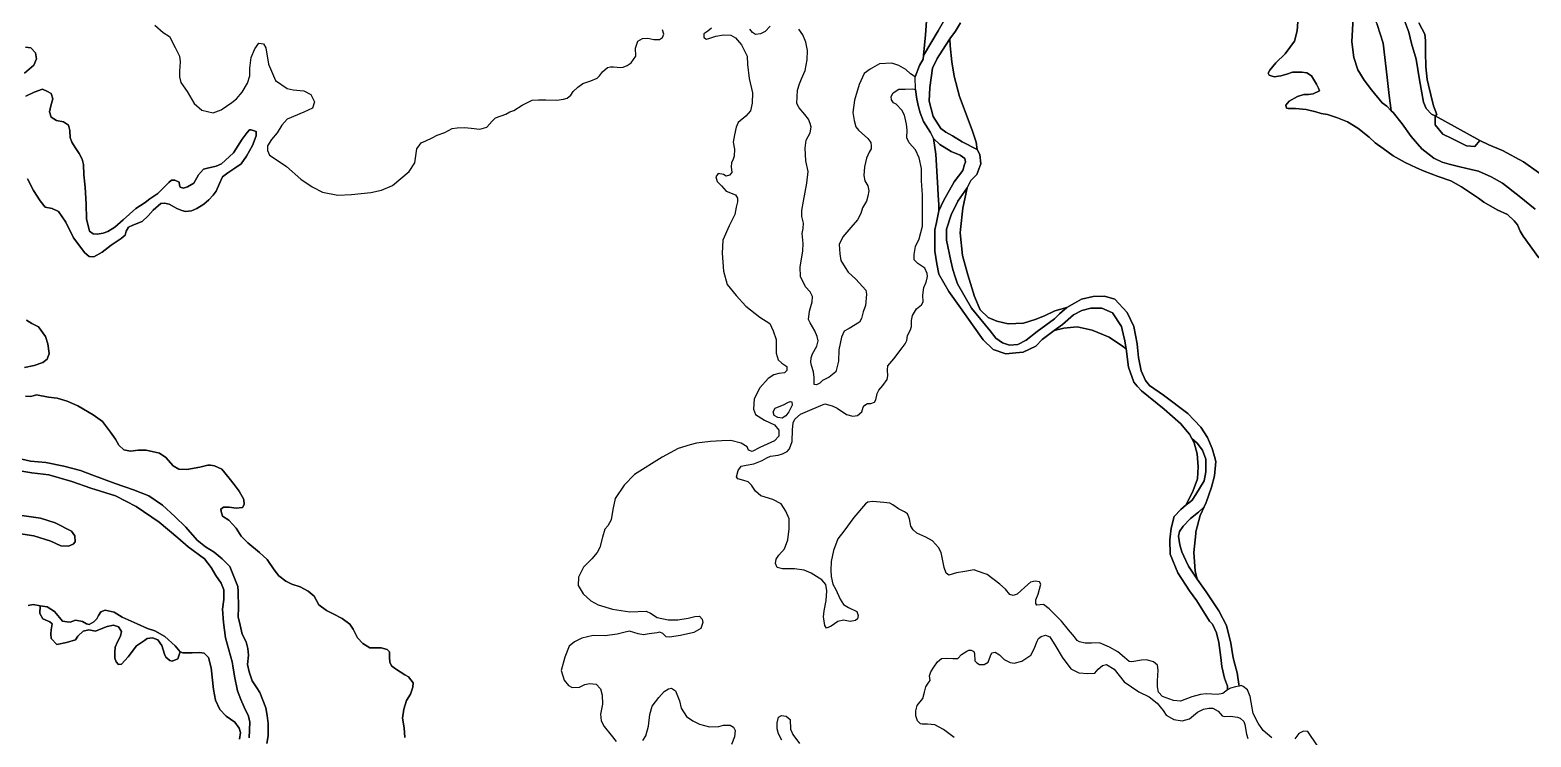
# Model space of a CAD drawing. Header units: inches. Extents: x 288635 to 1232953, y 676945 to 1655780.
# Drawn here: x 542189 to 588070, y 730248 to 751856 of the extents above; entities that cross this region are included whole.
import ezdxf

# ---------------------------------------------------------------- set-up
doc = ezdxf.new("R2010")
doc.units = ezdxf.units.IN
doc.header["$MEASUREMENT"] = 0

msp = doc.modelspace()

# ---------------------------------------------------------------- linework, layer by layer
at = {"color": 1}
for points in [[(569952.3349, 751831.2381), (569498.9931, 751074.4403), (569563.6228, 751712.1203), (569594.1029, 752123.6011), (569599.8859, 752316.0563), (569579.5659, 752585.2969), (569503.3657, 753057.7378), (569356.0454, 753667.339), (569313.3074, 753850.9969), (569168.0851, 754475.0607), (569066.4849, 754896.7015), (569271.6135, 754762.404), (569805.0146, 754229.0029), (570019.3319, 753886.0952), (570109.8152, 753741.3219), (570328.2556, 753187.6008), (570333.3356, 752933.6003), (570313.0156, 752527.1995), (570114.8952, 752120.7987), (569952.3349, 751831.2381)], [(583731.584, 749859.3202), (583799.7306, 749388.9318), (583660.2926, 749532.0392), (583523.1323, 749633.6394), (583192.9317, 750024.8002), (582974.4912, 750324.5208), (582781.3239, 750642.8258), (582654.3236, 751013.6665), (582598.4435, 751496.2675), (582639.0836, 752243.029), (582689.8837, 752857.7102), (582705.1237, 753116.7907), (582664.4836, 753330.1511), (582994.9825, 752846.3662), (583370.9033, 752028.4845), (583548.7036, 751449.3634), (583670.6239, 750407.9613), (583731.584, 749859.3202)], [(571110.591, 748425.6516), (571135.9911, 748202.1312), (570678.7763, 748442.8713), (570384.1357, 748625.7517), (570186.0153, 748737.5119), (570028.535, 748849.2722), (569794.8545, 749215.0329), (569672.9343, 749677.3138), (569693.2543, 750098.9547), (569774.5345, 750688.2358), (569921.8548, 750987.9564), (570079.3351, 751241.9569), (570309.1513, 751588.6559), (570319.3113, 751370.2155), (570365.0314, 750887.6145), (570434.9497, 750447.4956), (570602.59, 749827.7344), (570713.0003, 749530.24), (570785.4704, 749334.9734), (570988.6708, 748796.4923), (571110.591, 748425.6516)], [(571633.2081, 742086.5158), (572014.2088, 741959.5156), (572327.5417, 741989.3568), (572547.6099, 742010.3157), (572937.0773, 742196.5827), (573130.2765, 742396.0789), (573490.9572, 742670.3995), (573790.6778, 742741.5196), (574202.1586, 742782.1597), (574659.3595, 742685.6395), (575177.5206, 742467.1991), (575583.9214, 742192.8785), (575690.6016, 742116.6784), (575766.8017, 741547.7172), (575929.3621, 741090.5163), (576035.659, 740972.9112), (576168.1225, 740826.3558), (576859.0039, 740267.5547), (577367.0049, 739815.4338), (577510.6005, 739646.9852), (577631.1655, 739505.5532), (577704.6824, 739369.0217), (577773.4057, 739241.3926), (577869.9259, 738901.0319), (577895.326, 738504.7912), (577880.086, 738139.0304), (577748.0057, 737778.3497), (577524.4853, 737346.5488), (577361.9249, 737199.2285), (577158.7245, 736985.8681), (577072.3643, 736630.2674), (577042.8767, 736368.5648), (577031.7243, 736269.5867), (577041.8843, 735832.7058), (577275.5648, 735268.8247), (577631.1655, 734720.1836), (577854.6859, 734405.223), (578245.8467, 733785.4617), (578337.2869, 733694.0215), (578454.1271, 733429.861), (578525.2473, 733140.3004), (578570.9673, 732830.4198), (578586.6502, 732682.3036), (578616.6874, 732398.6189), (578697.9676, 732048.0982), (578789.4078, 731804.2578), (578794.4878, 731692.4975), (578647.1675, 731580.7373), (578489.6872, 731550.2572), (578144.2465, 731565.4973), (577971.5261, 731550.2572), (577702.2856, 731479.1371), (577351.7649, 731341.9768), (577143.4845, 731367.3769), (576803.1238, 731489.2971), (576681.2036, 731616.2974), (576650.7235, 731783.9377), (576650.7235, 731966.8181), (576676.1236, 732291.9387), (576655.8035, 732444.339), (576533.8833, 732545.9392), (576315.4428, 732606.8994), (576163.0425, 732591.6593), (575873.482, 732540.8592), (575787.1218, 732556.0993), (575639.8015, 732672.9395), (575436.6011, 732850.7398), (575182.6006, 732998.0601), (574880.3576, 733125.766), (574631.9663, 733113.1718), (574438.9259, 733113.1718), (574266.2055, 733153.8118), (574195.0854, 733199.5319), (574118.8852, 733311.2922), (573936.0049, 733519.5726), (573717.5644, 733788.8131), (573346.7237, 734164.7339), (573163.8433, 734301.8941), (572965.7229, 734281.5741), (572930.1629, 734327.2942), (572935.2429, 734444.1344), (573001.283, 734616.8548), (573082.5632, 734916.5754), (573047.0031, 734987.6955), (572914.9228, 735013.0956), (572772.6826, 734982.6155), (572599.9622, 734830.2152), (572366.2817, 734616.8548), (572244.3615, 734571.1347), (572142.7613, 734606.6947), (572010.681, 734764.1751), (571837.9607, 734916.5754), (571446.7999, 735211.216), (571116.5992, 735322.9762), (571050.436, 735357.4689), (570766.0785, 735302.6561), (570506.998, 735267.0961), (570278.3976, 735190.8959), (570197.1174, 735251.856), (570131.0773, 735429.6564), (570044.7171, 735881.7773), (569963.4369, 736039.2576), (569770.3965, 736247.538), (569567.1961, 736354.2182), (569297.9556, 736481.2185), (569181.1154, 736582.8187), (569115.0752, 736689.4989), (569074.4352, 736913.0194), (569013.475, 737065.4197), (568915.4026, 737127.0712), (568737.6023, 737218.5114), (568564.8819, 737340.4317), (568468.3617, 737391.2318), (568290.5614, 737416.6318), (567955.2807, 737442.0319), (567797.8004, 737426.7918), (567726.6802, 737370.9117), (567371.0795, 736959.4309), (567066.2789, 736542.8701), (566878.3185, 736309.1896), (566751.3183, 735943.4289), (566680.1981, 735613.2282), (566670.0381, 735343.9877), (566675.1181, 735156.0273), (566730.9982, 734922.3468), (566817.3584, 734754.7065), (566949.4387, 734465.1459), (567051.0389, 734297.5056), (567203.4392, 734206.0654), (567462.5197, 734079.0651), (567508.2398, 733962.2249), (567487.9198, 733855.5447), (567416.7996, 733804.7446), (567254.2393, 733774.2645), (567051.0389, 733814.9046), (566883.3986, 733779.3445), (566680.1981, 733637.1043), (566537.9579, 733576.1441), (566487.1578, 733657.4243), (566446.5177, 733921.5848), (566461.7577, 734099.3852), (566522.7178, 734419.4258), (566548.1179, 734714.0664), (566512.5578, 734907.1068), (566390.6376, 735054.4271), (566070.5969, 735252.5475), (565852.1565, 735349.0677), (565557.5159, 735389.7078), (565191.7552, 735389.7078), (565024.1148, 735425.2678), (564978.3947, 735552.2681), (564998.7148, 735679.2683), (565074.9149, 735801.1886), (565247.6353, 735994.229), (565354.3155, 736278.7095), (565394.9556, 736613.9902), (565394.9556, 736918.7908), (565288.2754, 737152.4713), (565146.0351, 737370.9117), (564892.0346, 737502.992), (564531.3538, 737619.8322), (564368.7935, 737762.0725), (564241.7933, 737939.8729), (564140.1931, 738046.5531), (564013.1928, 738092.2732), (563820.1524, 738143.0733), (563779.5123, 738198.9534), (563835.3925, 738391.9938), (563931.9127, 738529.154), (564084.313, 738559.6341), (564317.9934, 738595.1942), (564566.9139, 738701.8744), (564709.1542, 738783.1545), (564825.9944, 738828.8746), (565059.6749, 738864.4347), (565186.6752, 738899.9948), (565328.9154, 738971.1149), (565405.1156, 739057.4751), (565486.3958, 739275.9155), (565491.4758, 739636.5963), (565516.8758, 739849.9567), (565567.6759, 739966.7969), (565745.4763, 740119.1972), (566029.9568, 740236.0374), (566294.1174, 740352.8777), (566482.0778, 740429.0778), (566705.5982, 740373.1977), (566863.0785, 740296.9976), (567147.5591, 740109.0372), (567340.5995, 740058.2371), (567487.9198, 740073.4771), (567614.92, 740190.3174), (567655.5601, 740327.4776), (567706.3602, 740393.5178), (567787.6404, 740439.2379), (567889.2406, 740444.3179), (568006.0808, 740479.8779), (568046.7209, 740550.9981), (568087.361, 740744.0385), (568133.0811, 740850.7187), (568255.0013, 740987.879), (568392.8283, 741169.8068), (568413.1484, 741281.567), (568397.9083, 741469.5274), (568413.1484, 741591.4477), (568590.9487, 741809.8881), (568850.0292, 742140.0888), (568936.3894, 742262.009), (568987.1895, 742363.6092), (569012.5896, 742521.0895), (569098.9497, 742693.8099), (569129.4298, 742790.3301), (569129.4298, 742973.2104), (569164.9899, 743125.6107), (569286.9101, 743333.8911), (569439.3104, 743460.8914), (569495.1905, 743552.3316), (569479.9505, 743755.532), (569515.5106, 743984.1324), (569581.5507, 744151.7728), (569622.1908, 744324.4931), (569612.0308, 744410.8533), (569545.9906, 744573.4136), (569327.5502, 744720.7339), (569215.79, 744827.4141), (569215.79, 745000.1345), (569251.35, 745238.895), (569363.1103, 745472.5754), (569469.7905, 745858.6562), (569469.7905, 746376.8172), (569464.7105, 746818.7781), (569439.3104, 747245.499), (569439.3104, 747626.4997), (569368.1903, 747946.5404), (569256.43, 748190.3809), (569063.3897, 748408.8213), (568992.2695, 748561.2216), (569002.4295, 748794.9021), (568982.1095, 748977.7824), (568916.0694, 749257.183), (568834.7892, 749409.5833), (568662.0689, 749587.3837), (568580.7887, 749633.1037), (568524.9086, 749719.4639), (568509.6686, 749826.1441), (568570.6287, 749937.9044), (568748.429, 750044.5846), (568941.4694, 750049.6646), (569175.1499, 750054.7446), (569251.35, 750039.5046), (569291.9901, 749744.864), (569347.8702, 749511.1835), (569393.5903, 749328.3031), (569505.3505, 749064.1426), (569713.631, 748723.7819), (569810.1512, 748535.8215), (569872.9216, 748058.7659), (569942.386, 747017.9468), (569947.3114, 746808.6181), (569972.7115, 746508.8975), (569972.7115, 746326.0171), (569896.5113, 745970.4164), (569845.7112, 745751.976), (569845.7112, 745391.2953), (569850.7912, 745101.7347), (569906.6713, 744710.5739), (569972.7115, 744395.6133), (570277.5121, 743867.2922), (570628.0328, 743364.3712), (570998.8735, 742846.2102), (571319.9408, 742382.8497), (571633.2081, 742086.5158)], [(586505.2695, 748482.6375), (586352.8692, 748294.6771), (586093.7887, 748314.9971), (585650.7836, 748536.4996), (585372.4273, 748675.6778), (585143.8268, 748960.1584), (585140.1015, 749235.8336), (586505.2695, 748482.6375)], [(570109.8152, 746639.4677), (569972.7115, 746326.0171), (569972.7115, 746508.8975), (569947.3114, 746808.6181), (569942.386, 747017.9468), (569872.9216, 748058.7659), (569810.1512, 748535.8215), (569998.0549, 748356.5112), (570343.4956, 748148.2308), (570617.8162, 748031.3905), (570760.0565, 747929.7903), (570780.3765, 747823.1101), (570757.2689, 747749.4547), (570699.0963, 747564.0296), (570440.0158, 747213.5089), (570109.8152, 746639.4677)], [(571740.5123, 742954.4807), (572091.033, 742873.2005), (572558.3939, 742898.6005), (572908.9146, 743010.3608), (573203.5552, 743122.121), (573518.5158, 743269.4413), (573879.1966, 743376.1215), (573655.6623, 743179.9808), (573503.262, 743027.5805), (572969.8609, 742646.5798), (572634.5802, 742372.2592), (572385.6597, 742240.1789), (572126.5792, 742224.9389), (571913.2188, 742296.0591), (571715.0984, 742438.2993), (571537.298, 742666.8998), (570963.2569, 743357.7812), (570536.536, 744099.4627), (570468.463, 744316.2877), (570399.3757, 744536.3435), (570333.3356, 744805.5841), (570206.3354, 745435.5053), (570206.3354, 745770.786), (570348.5756, 746207.6669), (570546.696, 746629.3077), (570831.1905, 747033.7288), (570699.1102, 746408.8876), (570633.5501, 745762.0287), (570633.5496, 745762.0236), (570622.91, 745657.0461), (570694.0302, 744966.1647), (570851.5105, 744371.8035), (571059.7909, 743711.4022), (571232.5113, 743305.0014), (571481.4318, 743071.3209), (571740.5123, 742954.4807)], [(575550.5061, 742798.9801), (575625.4806, 742478.2556), (575641.9462, 742407.8193), (575690.6016, 742116.6784), (575583.9214, 742192.8785), (575177.5206, 742467.1991), (574659.3595, 742685.6395), (574202.1586, 742782.1597), (573790.6778, 742741.5196), (573490.9572, 742670.3995), (573747.1024, 742859.9402), (574082.3831, 743149.5008), (574341.4636, 743281.581), (574610.7042, 743357.7812), (574956.1449, 743357.7812), (575281.2655, 743215.5409), (575550.5061, 742798.9801)], [(565295.6192, 740065.7782), (565178.779, 739989.5781), (565046.6988, 740009.8981), (564940.0185, 740075.9382), (564909.5385, 740187.6985), (564970.4986, 740294.3787), (565036.5387, 740329.9387), (565219.4191, 740395.9789), (565356.5794, 740472.179), (565427.6995, 740497.5791), (565478.4996, 740487.4191), (565483.5796, 740390.8989), (565381.9794, 740182.6184), (565295.6192, 740065.7782)], [(577637.9099, 737428.4058), (577524.4853, 737346.5488), (577748.0057, 737778.3497), (577880.086, 738139.0304), (577895.326, 738504.7912), (577869.9259, 738901.0319), (577773.4057, 739241.3926), (577704.6824, 739369.0217), (577862.0694, 739227.8546), (578023.9947, 739011.9542), (578128.77, 738738.9036), (578135.12, 738351.5529), (578074.7949, 738075.3273), (577820.7943, 737659.4015), (577716.0191, 737484.7761), (577637.9099, 737428.4058)], [(577800.9644, 735324.3054), (577867.0045, 735070.3049), (577598.5439, 735468.6471), (577520.3768, 735641.111), (577398.5185, 735909.973), (577338.1934, 736122.6984), (577296.9183, 736383.0489), (577322.3183, 736525.9242), (577433.4436, 736694.1996), (577665.219, 736922.8), (577906.5195, 737122.8254), (578082.4538, 737284.6351), (577958.4447, 737015.9488), (577826.3645, 736518.1078), (577821.3501, 736465.8742), (577765.4043, 735883.1065), (577800.9644, 735324.3054)], [(543324.3571, 733772.4033), (543413.2572, 733759.7033), (543497.9241, 733789.3367), (543578.3576, 733814.7368), (543790.0247, 733780.87), (543912.7916, 733704.6699), (544001.6918, 733687.7365), (544141.392, 733768.17), (544234.5256, 733861.3035), (544276.859, 733958.6704), (544357.2925, 734077.2039), (544484.2927, 734123.7707), (544759.4599, 734060.2706), (545000.7604, 733912.1036), (545466.428, 733704.6699), (545779.6953, 733560.7362), (546004.0624, 733493.0028), (546313.0964, 733315.2024), (546622.1303, 733035.8019), (546774.5306, 732853.7682), (546709.5013, 732633.2573), (546536.781, 732562.1371), (546465.6609, 732582.4572), (546343.7406, 732684.0574), (546298.0205, 732780.5776), (546216.7404, 733044.7381), (546099.9001, 733217.4584), (545937.3398, 733283.4986), (545764.6194, 733258.0985), (545688.4193, 733202.2184), (545439.4988, 733034.5781), (545185.4983, 732694.2174), (544982.2979, 732470.6969), (544890.8577, 732465.6169), (544824.8176, 732541.8171), (544784.1775, 732658.6573), (544784.1775, 732831.3777), (544789.2575, 732988.858), (544860.3776, 733151.4183), (544951.8178, 733329.2187), (544982.2979, 733471.4589), (544890.8577, 733618.7792), (544743.5374, 733664.4993), (544550.497, 733623.8592), (544362.5366, 733552.7391), (544194.8963, 733486.699), (543986.6159, 733527.339), (543813.8955, 733481.619), (543646.2552, 733334.2987), (543575.1351, 733217.4584), (543300.8145, 733131.0983), (543011.2539, 733070.1381), (542833.4536, 733263.1785), (542828.3736, 733400.3388), (542838.5336, 733522.259), (542869.0137, 733710.2194), (542797.8935, 733771.1795), (542579.4531, 733857.5397), (542493.0929, 734025.18), (542498.8554, 734259.2376), (542714.7558, 734229.6043), (542934.8896, 734081.4373), (543087.2899, 733895.1703), (543180.4234, 733789.3367), (543324.3571, 733772.4033)]]:
    msp.add_lwpolyline(points, close=True, dxfattribs=at)
for points in [[(545999.0952, 752004.5071), (546258.1758, 751780.9867), (546456.2962, 751659.0664), (546629.0165, 751318.7058), (546761.0968, 751054.5452), (546781.4168, 750886.9049), (546761.0968, 750602.4243), (546761.0968, 750424.624), (546796.6568, 750251.9036), (546988.0039, 749976.7364), (547208.1377, 749608.4357), (547445.2048, 749409.4686), (547783.8722, 749329.0351), (548029.406, 749417.9353), (548359.6066, 749642.3024), (548505.0551, 749751.3333), (548677.7755, 749954.5338), (548835.2558, 750228.8543), (548911.4559, 750452.3747), (548911.4559, 750691.1352), (548952.096, 751021.3359), (549063.8562, 751280.4164), (549185.7765, 751458.2168), (549322.9367, 751432.8167), (549399.1369, 751310.8965), (549475.3371, 750807.9755), (549693.7775, 750315.2145), (550044.2982, 750066.294), (550232.2586, 750030.7339), (550557.3792, 749995.1738), (550770.7396, 749888.4936), (550882.4999, 749664.9732), (550826.6198, 749466.8528), (550562.4592, 749344.9325), (550049.3782, 749126.4921), (549886.8179, 748948.6917), (549744.5776, 748709.9313), (549574.2567, 748508.1928), (549447.2564, 748320.2324), (549447.2564, 748177.9921), (549513.2965, 748030.6718), (549746.977, 747883.3515), (550026.3776, 747680.1511), (550468.3384, 747294.0704), (550808.6991, 747060.3899), (551133.8198, 746897.8296), (551598.1068, 746811.571), (552019.7476, 746826.811), (552603.9488, 746887.7711), (552929.0694, 746958.8913), (553269.4301, 747101.1316), (553782.5112, 747532.9324), (553950.1515, 747797.093), (554016.1916, 748228.8938), (554143.1919, 748411.7742), (554285.4322, 748467.6543), (554483.5526, 748559.0945), (554630.8729, 748645.4547), (554864.5533, 748721.6548), (555088.0738, 748848.6551), (555250.6341, 748868.9751), (555469.0745, 748879.1351), (555677.3549, 748853.7351), (555941.5155, 748828.335), (556149.7959, 748889.2951), (556312.3562, 749072.1755), (556419.0364, 749168.6957), (556728.917, 749285.5359), (556853.4374, 749351.7147), (556975.3577, 749392.3548), (557229.3582, 749559.9952), (557539.2388, 749707.3154), (557732.2792, 749717.4755), (557955.7996, 749722.5555), (558291.0803, 749707.3154), (558499.3607, 749737.7955), (558611.1209, 749768.2756), (558717.8012, 749864.7958), (558794.0013, 749981.636), (558936.2416, 750108.6363), (559083.5619, 750225.4765), (559327.4024, 750306.7566), (559525.5228, 750388.0368), (559591.5629, 750454.0769), (559688.0831, 750575.9972), (559840.4834, 750708.0775), (559937.0036, 750728.3975), (560023.3638, 750728.3975), (560251.9642, 750708.0775), (560323.0844, 750718.2375), (560439.9246, 750774.1176), (560566.9249, 750850.3177), (560704.0851, 751058.5982), (560698.476, 751302.0153), (560769.5961, 751515.3757), (560911.8364, 751596.6559), (561074.3967, 751606.8159), (561252.1971, 751571.2558), (561429.9974, 751571.2558), (561521.4376, 751627.136), (561567.1577, 751728.7362), (561526.5176, 751860.8164)], [(569594.1029, 752123.6011), (569563.6228, 751712.1203), (569498.9931, 751074.4403), (569487.4227, 750960.2788), (569375.6625, 750772.3184), (569248.6622, 750426.8777), (569106.4219, 750518.3179), (568964.1817, 750645.3182), (568745.7412, 750772.3184), (568532.3808, 750843.4386), (568151.38, 750823.1185), (567871.9795, 750660.5582), (567689.0991, 750528.4779), (567531.6188, 750188.1172), (567394.4585, 749715.6763), (567343.6584, 749339.7555), (567379.2185, 749090.835), (567435.0986, 748897.7947), (567516.3788, 748791.1144), (567795.7793, 748542.194), (567887.2195, 748415.1937), (567897.3795, 748313.5935), (567897.3795, 748222.1533), (567836.4194, 748120.5531), (567760.2192, 747942.7528), (567694.1791, 747678.5922), (567673.8591, 747409.3517), (567709.4191, 747241.7114), (567800.8593, 747094.3911), (567826.2594, 746936.9107), (567800.8593, 746774.3504), (567760.2192, 746621.9501), (567633.219, 746423.8297), (567582.4189, 746246.0294), (567480.8187, 746052.989), (567277.6183, 745824.3885), (567033.7778, 745539.9079), (566927.0976, 745296.0675), (566942.3376, 745011.5869), (566977.8977, 744813.4665), (567104.8979, 744595.0261), (567201.4181, 744457.8658), (567430.0186, 744239.4253), (567739.8992, 743904.1447), (567755.1392, 743782.2244), (567724.6592, 743436.7837), (567653.539, 743238.6633), (567602.7389, 743040.5429), (567546.8588, 742928.7827), (567226.8182, 742735.7423), (567079.4979, 742649.3822), (566998.2177, 742471.5818), (566916.9376, 742085.501), (566906.7775, 741734.9803), (566825.4974, 741404.7797), (566617.217, 741242.2194), (566414.0166, 741145.6992), (566327.6564, 741064.419), (566226.0562, 741013.6189), (566160.016, 741023.7789), (566154.936, 741089.819), (566160.016, 741237.1393), (566134.616, 741409.8597), (566073.6559, 741597.8201), (566053.3358, 741704.5003), (566063.4958, 741836.5805), (566109.2159, 741958.5008), (566241.2962, 742197.2613), (566281.9363, 742359.8216), (566246.3762, 742491.9019), (566175.2561, 742664.6222), (566033.0158, 742903.3827), (565987.2957, 743010.0629), (566017.7758, 743258.9834), (566099.0559, 743548.544), (566109.2159, 743716.1843), (566038.0958, 743858.4246), (565895.8555, 744005.7449), (565743.4552, 744320.7055), (565728.2152, 744610.2661), (565814.5754, 745103.0271), (565819.6554, 745326.5475), (565789.1753, 745641.5082), (565824.7354, 745793.9085), (565829.8154, 745951.3888), (565784.0953, 746154.5892), (565784.0953, 746337.4695), (565829.8154, 746627.0301), (565936.4956, 747170.5912), (565972.0557, 747531.2719), (565906.0155, 747861.4726), (565885.6955, 748247.5534), (565916.1756, 748491.3939), (566033.0158, 748709.8343), (566063.4958, 748882.5546), (566038.0958, 748999.3949), (565982.2157, 749131.4751), (565870.4555, 749278.7954), (565697.7351, 749481.9958), (565626.615, 749614.0761), (565652.015, 750020.4769), (565708.1876, 750213.125), (565768.8553, 750360.8376), (565885.6955, 750614.8381), (565946.6556, 750939.9587), (565951.7356, 751234.5993), (565900.9355, 751483.5198), (565814.5754, 751712.1203), (565692.6551, 751879.7606)], [(570629.192, 752071.2569), (570481.8717, 751822.3364), (570309.1513, 751588.6559), (570079.3351, 751241.9569), (569921.8548, 750987.9564), (569774.5345, 750688.2358), (569693.2543, 750098.9547), (569672.9343, 749677.3138), (569794.8545, 749215.0329), (570028.535, 748849.2722), (570186.0153, 748737.5119), (570384.1357, 748625.7517), (570678.7763, 748442.8713), (571135.9911, 748202.1312), (571222.3512, 748054.8109), (571252.8313, 747765.2503), (571130.9111, 747445.2096), (570942.9507, 747257.2493), (570831.1905, 747033.7288), (570546.696, 746629.3077), (570348.5756, 746207.6669), (570206.3354, 745770.786), (570206.3354, 745435.5053), (570333.3356, 744805.5841), (570399.3757, 744536.3435), (570468.463, 744316.2877), (570536.536, 744099.4627), (570963.2569, 743357.7812), (571537.298, 742666.8998), (571715.0984, 742438.2993), (571913.2188, 742296.0591), (572126.5792, 742224.9389), (572385.6597, 742240.1789), (572634.5802, 742372.2592), (572969.8609, 742646.5798), (573503.262, 743027.5805), (573655.6623, 743179.9808), (573879.1966, 743376.1215), (574117.957, 743508.2018), (574331.3175, 743625.042), (574686.9182, 743706.3222), (575037.4389, 743721.5622), (575347.3195, 743625.042), (575728.3203, 743223.7212), (575926.4407, 742797.0003), (576028.0409, 742268.6793), (576038.8815, 742154.8525), (576068.6809, 741841.9584), (576149.9611, 741440.6376), (576282.0414, 741140.917), (576409.0416, 740988.5167), (576835.7625, 740698.9561), (577577.444, 740135.075), (577777.8731, 739927.0347), (577978.7648, 739718.5142), (578176.8852, 739403.5536), (578329.2855, 739068.2729), (578393.3819, 738820.0944), (578432.3057, 738669.3833), (578395.696, 738228.4749), (578308.9654, 737884.6305), (578141.3251, 737412.1896), (578082.4538, 737284.6351), (577906.5195, 737122.8254), (577665.219, 736922.8), (577433.4436, 736694.1996), (577322.3183, 736525.9242), (577296.9183, 736383.0489), (577338.1934, 736122.6984), (577398.5185, 735909.973), (577520.3768, 735641.111), (577598.5439, 735468.6471), (577867.0045, 735070.3049), (578136.2451, 734684.2241), (578527.4059, 734105.103), (578761.0863, 733652.9821), (578893.1666, 733114.501), (578956.96, 732727.753), (578974.4467, 732621.74), (579096.367, 732164.5391), (579100.1436, 732139.3616), (579142.0871, 731859.7385), (579150.1166, 731805.9862), (579040.8964, 731781.8562), (578887.2261, 731743.7561), (578794.4878, 731692.4975), (578789.4078, 731804.2578), (578697.9676, 732048.0982), (578616.6874, 732398.6189), (578586.6502, 732682.3036), (578570.9673, 732830.4198), (578525.2473, 733140.3004), (578454.1271, 733429.861), (578337.2869, 733694.0215), (578245.8467, 733785.4617), (577854.6859, 734405.223), (577631.1655, 734720.1836), (577275.5648, 735268.8247), (577041.8843, 735832.7058), (577031.7243, 736269.5867), (577042.8767, 736368.5648), (577072.3643, 736630.2674), (577158.7245, 736985.8681), (577361.9249, 737199.2285), (577524.4853, 737346.5488), (577637.9099, 737428.4058), (577716.0191, 737484.7761), (577820.7943, 737659.4015), (578074.7949, 738075.3273), (578135.12, 738351.5529), (578128.77, 738738.9036), (578023.9947, 739011.9542), (577862.0694, 739227.8546), (577704.6824, 739369.0217), (577631.1655, 739505.5532), (577510.6005, 739646.9852), (577367.0049, 739815.4338), (576859.0039, 740267.5547), (576168.1225, 740826.3558), (576035.659, 740972.9112), (575929.3621, 741090.5163), (575766.8017, 741547.7172), (575690.6016, 742116.6784), (575641.9462, 742407.8193), (575625.4806, 742478.2556), (575550.5061, 742798.9801), (575281.2655, 743215.5409), (574956.1449, 743357.7812), (574610.7042, 743357.7812), (574341.4636, 743281.581), (574082.3831, 743149.5008), (573747.1024, 742859.9402), (573490.9572, 742670.3995), (573130.2765, 742396.0789), (572937.0773, 742196.5827), (572547.6099, 742010.3157), (572327.5417, 741989.3568), (572014.2088, 741959.5156), (571633.2081, 742086.5158), (571319.9408, 742382.8497), (570998.8735, 742846.2102), (570628.0328, 743364.3712), (570277.5121, 743867.2922), (569972.7115, 744395.6133), (569906.6713, 744710.5739), (569850.7912, 745101.7347), (569845.7112, 745391.2953), (569845.7112, 745751.976), (569896.5113, 745970.4164), (569972.7115, 746326.0171), (570109.8152, 746639.4677), (570440.0158, 747213.5089), (570699.0963, 747564.0296), (570757.2689, 747749.4547), (570780.3765, 747823.1101), (570760.0565, 747929.7903), (570617.8162, 748031.3905), (570343.4956, 748148.2308), (569998.0549, 748356.5112), (569810.1512, 748535.8215), (569713.631, 748723.7819), (569505.3505, 749064.1426), (569393.5903, 749328.3031), (569347.8702, 749511.1835), (569291.9901, 749744.864), (569251.35, 750039.5046), (569248.6622, 750426.8777), (569375.6625, 750772.3184), (569487.4227, 750960.2788), (569498.9931, 751074.4403), (569952.3349, 751831.2381), (570114.8952, 752120.7987)], [(580147.9291, 730218.8952), (579883.7686, 730447.4956), (579726.2883, 730671.0161), (579578.968, 730970.7367), (579482.4478, 731488.8977), (579406.2476, 731687.0181), (579269.0873, 731788.6183), (579206.7095, 731823.5499), (579150.1166, 731805.9862), (579142.0871, 731859.7385), (579100.1436, 732139.3616), (579096.367, 732164.5391), (578974.4467, 732621.74), (578956.96, 732727.753), (578893.1666, 733114.501), (578761.0863, 733652.9821), (578527.4059, 734105.103), (578136.2451, 734684.2241), (577867.0045, 735070.3049), (577800.9644, 735324.3054), (577765.4043, 735883.1065), (577821.3501, 736465.8742), (577826.3645, 736518.1078), (577958.4447, 737015.9488), (578082.4538, 737284.6351), (578141.3251, 737412.1896), (578308.9654, 737884.6305), (578395.696, 738228.4749), (578432.3057, 738669.3833), (578393.3819, 738820.0944), (578329.2855, 739068.2729), (578176.8852, 739403.5536), (577978.7648, 739718.5142), (577777.8731, 739927.0347), (577577.444, 740135.075), (576835.7625, 740698.9561), (576409.0416, 740988.5167), (576282.0414, 741140.917), (576149.9611, 741440.6376), (576068.6809, 741841.9584), (576038.8815, 742154.8525), (576028.0409, 742268.6793), (575926.4407, 742797.0003), (575728.3203, 743223.7212), (575347.3195, 743625.042), (575037.4389, 743721.5622), (574686.9182, 743706.3222), (574331.3175, 743625.042), (574117.957, 743508.2018), (573879.1966, 743376.1215), (573518.5158, 743269.4413), (573203.5552, 743122.121), (572908.9146, 743010.3608), (572558.3939, 742898.6005), (572091.033, 742873.2005), (571740.5123, 742954.4807), (571481.4318, 743071.3209), (571232.5113, 743305.0014), (571059.7909, 743711.4022), (570851.5105, 744371.8035), (570694.0302, 744966.1647), (570622.91, 745657.0461), (570633.5496, 745762.0236), (570633.5501, 745762.0287), (570699.1102, 746408.8876), (570831.1905, 747033.7288), (570942.9507, 747257.2493), (571130.9111, 747445.2096), (571252.8313, 747765.2503), (571222.3512, 748054.8109), (571135.9911, 748202.1312), (571110.591, 748425.6516), (570988.6708, 748796.4923), (570785.4704, 749334.9734), (570713.0003, 749530.24), (570602.59, 749827.7344), (570434.9497, 750447.4956), (570365.0314, 750887.6145), (570319.3113, 751370.2155), (570309.1513, 751588.6559), (570481.8717, 751822.3364), (570629.192, 752071.2569)], [(580947.4402, 752110.9487), (580927.1202, 751826.4681), (580845.84, 751516.5875), (580556.4064, 751133.0891), (580271.9258, 750848.6085), (580083.9655, 750625.0881), (580033.3384, 750539.022), (580068.7254, 750472.6878), (580216.0457, 750421.8877), (580419.2461, 750457.4477), (580602.1265, 750503.1678), (580779.9269, 750564.1279), (581064.2804, 750566.6256), (581221.7607, 750546.3056), (581364.001, 750454.8654), (581511.3213, 750205.9449), (581577.4885, 750075.6003), (581603.0117, 750000.9212), (581414.9281, 749902.88), (581272.6878, 749887.6399), (581130.4476, 749882.5599), (580937.4072, 749826.6798), (580673.2466, 749679.3595), (580571.6464, 749557.4393), (580591.9665, 749465.9991), (580642.7666, 749455.8391), (580871.367, 749460.9191), (581196.4877, 749430.439), (581496.2083, 749359.3189), (581653.6886, 749303.4388), (581851.809, 749272.9587), (582151.5296, 749176.4385), (582456.3302, 749054.5183), (582776.3708, 748856.3979), (583126.8915, 748582.0773), (583304.6919, 748409.357), (583548.5324, 748236.6366), (583853.333, 748013.1162), (584041.2934, 747906.436), (584224.1737, 747809.9158), (584574.6944, 747642.2754), (584803.2949, 747545.7552), (585230.0158, 747383.1949), (585616.0965, 747251.1147), (585941.2172, 747068.2343), (586469.5382, 746717.7136), (586627.0186, 746595.7933), (587038.4994, 746362.1129), (587348.38, 746219.8726), (587551.5804, 746021.7522), (587658.2606, 745904.912), (587739.5408, 745711.8716), (587830.981, 745554.3913), (588308.5019, 744893.9899)], [(588308.5019, 744893.9899), (587830.981, 745554.3913), (587739.5408, 745711.8716), (587658.2606, 745904.912), (587551.5804, 746021.7522), (587348.38, 746219.8726), (587038.4994, 746362.1129), (586627.0186, 746595.7933), (586469.5382, 746717.7136), (585941.2172, 747068.2343), (585616.0965, 747251.1147), (585230.0158, 747383.1949), (584803.2949, 747545.7552), (584574.6944, 747642.2754), (584224.1737, 747809.9158), (584041.2934, 747906.436), (583853.333, 748013.1162), (583548.5324, 748236.6366), (583304.6919, 748409.357), (583126.8915, 748582.0773), (582776.3708, 748856.3979), (582456.3302, 749054.5183), (582151.5296, 749176.4385), (581851.809, 749272.9587), (581653.6886, 749303.4388), (581496.2083, 749359.3189), (581196.4877, 749430.439), (580871.367, 749460.9191), (580642.7666, 749455.8391), (580591.9665, 749465.9991), (580571.6464, 749557.4393), (580673.2466, 749679.3595), (580937.4072, 749826.6798), (581130.4476, 749882.5599), (581272.6878, 749887.6399), (581414.9281, 749902.88), (581603.0117, 750000.9212), (581577.4885, 750075.6003), (581511.3213, 750205.9449), (581364.001, 750454.8654), (581221.7607, 750546.3056), (581064.2804, 750566.6256), (580779.9269, 750564.1279), (580602.1265, 750503.1678), (580419.2461, 750457.4477), (580216.0457, 750421.8877), (580068.7254, 750472.6878), (580033.3384, 750539.022), (580083.9655, 750625.0881), (580271.9258, 750848.6085), (580556.4064, 751133.0891), (580845.84, 751516.5875), (580927.1202, 751826.4681), (580947.4402, 752110.9487)], [(582639.0836, 752243.029), (582598.4435, 751496.2675), (582654.3236, 751013.6665), (582781.3239, 750642.8258), (582974.4912, 750324.5208), (583192.9317, 750024.8002), (583523.1323, 749633.6394), (583660.2926, 749532.0392), (583799.7306, 749388.9318), (583853.333, 749333.9188), (584132.7336, 748988.4781), (584407.0541, 748597.3173), (584732.1748, 748221.3966), (585103.0155, 747941.996), (585351.936, 747820.0758), (585565.2964, 747759.1157), (585895.4971, 747677.8355), (586242.7578, 747597.2214), (586464.4582, 747545.7552), (586855.619, 747367.9549), (587195.9797, 747174.9145), (587709.0607, 746778.6737), (588201.8217, 746382.4329)], [(584642.157, 752079.0098), (584825.0374, 751733.5692), (584845.3574, 751540.5288), (584845.3574, 751179.8481), (584860.5975, 750732.8072), (584896.1575, 750346.7264), (584936.9011, 750175.6355), (585008.0212, 749875.9149), (585089.3014, 749535.5542), (585195.9816, 749276.4737), (585140.1015, 749235.8336), (585028.3413, 749286.6337), (584865.7809, 749454.2741), (584779.4208, 749652.3945), (584662.4771, 750331.4864), (584555.7969, 750966.4876), (584418.6366, 751449.0886), (584332.2764, 751789.4493), (584093.5159, 752439.6906)], [(588761.2174, 747172.2065), (587836.6555, 747827.5278), (587196.5743, 748178.0485), (586784.6701, 748350.5572), (586505.2695, 748482.6375), (585140.1015, 749235.8336), (585195.9816, 749276.4737), (585089.3014, 749535.5542), (585008.0212, 749875.9149), (584936.9011, 750175.6355), (584896.1575, 750346.7264), (584860.5975, 750732.8072), (584845.3574, 751179.8481), (584845.3574, 751540.5288), (584825.0374, 751733.5692), (584642.157, 752079.0098)], [(563020.0406, 751916.6965), (562903.2004, 751820.1763), (562786.3601, 751738.8962), (562781.2801, 751632.216), (562868.8929, 751581.308), (562934.2096, 751597.0792), (563147.57, 751668.1994), (563386.3305, 751713.9195), (563609.8509, 751703.7594), (563752.0912, 751622.4793), (563934.9716, 751398.9588), (564107.6919, 751053.5181), (564122.932, 750804.5976), (564173.7321, 750372.7968), (564275.3323, 749935.9159), (564265.1723, 749620.9553), (564214.3722, 749387.2748), (564072.1319, 749224.7145), (563838.4514, 749031.6741), (563777.4913, 748884.3538), (563726.6912, 748650.6733), (563686.0511, 748427.1529), (563726.6912, 748213.7925), (563711.4511, 748000.432), (563686.0511, 747908.9919), (563635.251, 747792.1516), (563620.011, 747675.3114), (563645.411, 747497.511), (563574.2909, 747416.2309), (563472.6907, 747390.8308), (563386.3305, 747441.6309), (563223.7702, 747472.111), (563152.65, 747370.5108), (563193.2901, 747223.1905), (563325.3704, 747091.1102), (563472.6907, 746928.5499), (563752.0912, 746816.7897), (563813.0513, 746715.1895), (563813.0513, 746608.5093), (563777.4913, 746440.8689), (563736.8512, 746222.4285), (563559.0508, 745866.8278), (563366.0105, 745429.9469), (563350.7704, 745038.7861), (563386.3305, 744485.065), (563498.0907, 744073.5842), (563777.4913, 743738.3035), (564072.1319, 743418.2629), (564493.7727, 743077.9022), (564803.6533, 742884.8618), (564900.1735, 742666.4214), (564996.6937, 742392.1008), (564991.6137, 742199.0604), (565001.7737, 741975.54), (565062.7338, 741777.4196), (565174.4941, 741675.8194), (565321.8144, 741574.2192), (565321.8144, 741452.2989), (565255.7742, 741376.0988), (565083.0539, 741355.7787), (564920.4936, 741315.1387), (564747.7732, 741203.3784), (564493.7727, 740923.9779), (564326.1324, 740583.6172), (564305.8123, 740263.5766), (564361.6924, 740101.0162), (564641.093, 739928.2959), (564940.8136, 739791.1356), (565077.9739, 739623.4953), (565083.0539, 739445.6949), (564945.8936, 739298.3746), (564493.7727, 739100.2542), (564265.1723, 738978.334), (564148.332, 739018.9741), (564112.7719, 739115.4943), (563929.8916, 739227.2545), (563609.8509, 739308.5347), (563335.5304, 739303.4546), (562990.0897, 739283.1346), (562563.3688, 739232.3345), (562370.3285, 739176.4544), (562002.3063, 739065.7408), (561509.0514, 738796.5901), (560670.8497, 738271.6557), (560349.1157, 737941.455), (560078.1819, 737535.0542), (560001.9817, 737204.8536), (559951.1816, 736886.3652), (559854.6614, 736703.4848), (559758.1412, 736596.8046), (559687.0211, 736352.9641), (559605.7409, 736038.0035), (559524.4608, 735890.6832), (559366.9804, 735697.6428), (559107.8999, 735433.4823), (558958.2335, 735128.2165), (558948.0734, 734874.216), (559100.4737, 734625.2955), (559329.0742, 734411.9351), (559555.9813, 734287.6442), (559997.9422, 734155.5639), (560526.2633, 734074.2838), (561024.1043, 734089.5238), (561156.1845, 734028.5637), (561359.3849, 733896.4834), (561699.7456, 733825.3633), (561994.3862, 733825.3633), (562309.3468, 733881.2434), (562507.4672, 733932.0435), (562654.7875, 733937.1235), (562736.0677, 733850.7633), (562751.3077, 733744.0831), (562690.3476, 733561.2027), (562476.9872, 733444.3625), (562075.6664, 733352.9223), (561740.3857, 733302.1222), (561633.7055, 733312.2822), (561532.1053, 733413.8825), (561435.5851, 733449.4425), (561354.3049, 733434.2025), (561110.4644, 733403.7224), (560942.8241, 733373.2424), (560775.1838, 733403.7224), (560511.0232, 733485.0026), (560378.943, 733454.5225), (560140.1825, 733393.5624), (559769.3417, 733337.6823), (559405.2743, 733350.213), (559059.8337, 733268.9328), (558836.3132, 733152.0926), (558673.7529, 733025.0923), (558536.5926, 732689.8117), (558424.8324, 732283.4109), (558521.3526, 731983.6903), (558648.3528, 731826.2099), (558760.1131, 731765.2498), (558988.7135, 731775.4098), (559151.2738, 731851.61), (559293.5141, 731887.1701), (559491.6345, 731861.77), (559628.7948, 731724.6097), (559679.5949, 731526.4893), (559684.6749, 731252.1688), (559628.7948, 730942.2882), (559644.0348, 730744.1678), (559735.475, 730566.3674), (559952.2221, 730299.8362), (560104.6224, 730106.7958)], [(564808.7333, 751976.2808), (564656.333, 751808.6405), (564514.0928, 751737.5203), (564361.6924, 751717.2003), (564275.3323, 751783.2404), (564194.0521, 751879.7606)], [(542023.4408, 750537.6584), (542302.8414, 750781.4989), (542389.2016, 750979.6193), (542358.7215, 751157.4197), (542216.4812, 751309.82), (542048.8409, 751335.22)], [(542048.8409, 751335.22), (542216.4812, 751309.82), (542358.7215, 751157.4197), (542389.2016, 750979.6193), (542302.8414, 750781.4989), (542023.4408, 750537.6584)], [(542109.8857, 747309.3966), (542297.846, 746953.7959), (542501.0464, 746633.7553), (542648.3667, 746445.7949), (542866.8072, 746400.0748), (543054.7676, 746308.6346), (543288.448, 745978.434), (543517.0485, 745500.913), (543862.4892, 745048.7921), (543999.6494, 744931.9519), (544136.8097, 744926.8719), (544395.8902, 745069.1122), (544665.1308, 745277.3926), (544975.0114, 745485.673), (545102.0116, 745587.2732), (545127.4117, 745709.1934), (545198.5318, 745826.0337), (545335.6921, 745892.0738), (545615.0927, 745998.754), (545803.0531, 746181.6344), (545955.4534, 746349.2747), (546184.0538, 746557.5551), (546295.814, 746562.6352), (546438.0543, 746532.1551), (546529.4945, 746481.355), (546671.7348, 746405.1548), (546834.2951, 746339.1147), (546946.0553, 746313.7147), (547123.8557, 746334.0347), (547286.416, 746405.1548), (547499.7764, 746537.2351), (547652.1767, 746664.2354), (547789.337, 746811.5557), (547875.6972, 746928.3959), (547982.3774, 747167.1564), (548073.8176, 747365.2768), (548236.3779, 747492.277), (548449.7383, 747629.4373), (548647.8587, 747761.5176), (548805.3391, 748005.358), (548993.2994, 748325.3987), (549105.0597, 748620.0393), (549099.9796, 748752.1195), (548952.6594, 748807.9996), (548901.8592, 748802.9196), (548825.6591, 748721.6395), (548673.2588, 748523.5191), (548404.0183, 748106.9582), (548043.3375, 747766.5976), (547875.6972, 747690.3974), (547616.6167, 747629.4373), (547489.6164, 747598.9572), (547342.2961, 747431.3169), (547194.9758, 747177.3164), (547007.0155, 747065.5562), (546885.0952, 747019.8361), (546778.415, 747050.3161), (546753.015, 747116.3563), (546742.8549, 747207.7964), (546615.8547, 747263.6766), (546509.1745, 747263.6766), (546427.8943, 747197.6364), (546260.254, 747024.9161), (546097.6936, 746857.2757), (545853.8532, 746694.7154), (545706.5329, 746582.9552), (545427.1323, 746405.1548), (545030.8915, 746054.6341), (544781.971, 745826.0337), (544568.6106, 745693.9534), (544421.2903, 745643.1533), (544243.4899, 745617.7533), (544121.5697, 745622.8333), (544009.8095, 745704.1134), (543913.2893, 746090.1942), (543908.2093, 746532.1551), (543872.6492, 747050.3161), (543832.0091, 747426.2369), (543821.8491, 747741.1975), (543786.289, 747908.8378), (543694.8488, 748081.5582), (543567.8486, 748269.5186), (543466.2484, 748426.9989), (543420.4436, 748571.6945), (543405.2036, 748785.0549), (543369.6435, 748947.6153), (543207.0832, 749049.2155), (542998.8028, 749094.9356), (542836.2425, 749196.5358), (542780.3623, 749354.0161), (542821.0024, 749536.8964), (542881.9625, 749750.2569), (542836.2425, 749912.8172), (542719.4022, 749978.8573), (542567.0019, 750049.9775), (542313.0014, 749958.5373), (542064.0809, 749836.617)], [(542064.0809, 749836.617), (542313.0014, 749958.5373), (542567.0019, 750049.9775), (542719.4022, 749978.8573), (542836.2425, 749912.8172), (542881.9625, 749750.2569), (542821.0024, 749536.8964), (542780.3623, 749354.0161), (542836.2425, 749196.5358), (542998.8028, 749094.9356), (543207.0832, 749049.2155), (543369.6435, 748947.6153), (543405.2036, 748785.0549), (543420.4436, 748571.6945), (543466.2484, 748426.9989), (543567.8486, 748269.5186), (543694.8488, 748081.5582), (543786.289, 747908.8378), (543821.8491, 747741.1975), (543832.0091, 747426.2369), (543872.6492, 747050.3161), (543908.2093, 746532.1551), (543913.2893, 746090.1942), (544009.8095, 745704.1134), (544121.5697, 745622.8333), (544243.4899, 745617.7533), (544421.2903, 745643.1533), (544568.6106, 745693.9534), (544781.971, 745826.0337), (545030.8915, 746054.6341), (545427.1323, 746405.1548), (545706.5329, 746582.9552), (545853.8532, 746694.7154), (546097.6936, 746857.2757), (546260.254, 747024.9161), (546427.8943, 747197.6364), (546509.1745, 747263.6766), (546615.8547, 747263.6766), (546742.8549, 747207.7964), (546753.015, 747116.3563), (546778.415, 747050.3161), (546885.0952, 747019.8361), (547007.0155, 747065.5562), (547194.9758, 747177.3164), (547342.2961, 747431.3169), (547489.6164, 747598.9572), (547616.6167, 747629.4373), (547875.6972, 747690.3974), (548043.3375, 747766.5976), (548404.0183, 748106.9582), (548673.2588, 748523.5191), (548825.6591, 748721.6395), (548901.8592, 748802.9196), (548952.6594, 748807.9996), (549099.9796, 748752.1195), (549105.0597, 748620.0393), (548993.2994, 748325.3987), (548805.3391, 748005.358), (548647.8587, 747761.5176), (548449.7383, 747629.4373), (548236.3779, 747492.277), (548073.8176, 747365.2768), (547982.3774, 747167.1564), (547875.6972, 746928.3959), (547789.337, 746811.5557), (547652.1767, 746664.2354), (547499.7764, 746537.2351), (547286.416, 746405.1548), (547123.8557, 746334.0347), (546946.0553, 746313.7147), (546834.2951, 746339.1147), (546671.7348, 746405.1548), (546529.4945, 746481.355), (546438.0543, 746532.1551), (546295.814, 746562.6352), (546184.0538, 746557.5551), (545955.4534, 746349.2747), (545803.0531, 746181.6344), (545615.0927, 745998.754), (545335.6921, 745892.0738), (545198.5318, 745826.0337), (545127.4117, 745709.1934), (545102.0116, 745587.2732), (544975.0114, 745485.673), (544665.1308, 745277.3926), (544395.8902, 745069.1122), (544136.8097, 744926.8719), (543999.6494, 744931.9519), (543862.4892, 745048.7921), (543517.0485, 745500.913), (543288.448, 745978.434), (543054.7676, 746308.6346), (542866.8072, 746400.0748), (542648.3667, 746445.7949), (542501.0464, 746633.7553), (542297.846, 746953.7959), (542109.8857, 747309.3966)], [(542023.6525, 741542.6538), (542318.2931, 741603.6139), (542577.3736, 741689.9741), (542714.5339, 741796.6543), (542770.414, 741964.2946), (542729.7739, 742264.0152), (542658.6538, 742492.6157), (542450.3733, 742782.1763), (542242.0929, 742883.7765), (542084.6126, 742990.4567)], [(542084.6126, 742990.4567), (542242.0929, 742883.7765), (542450.3733, 742782.1763), (542658.6538, 742492.6157), (542729.7739, 742264.0152), (542770.414, 741964.2946), (542714.5339, 741796.6543), (542577.3736, 741689.9741), (542318.2931, 741603.6139), (542023.6525, 741542.6538)], [(553647.9403, 730236.9014), (553627.6202, 730526.462), (553571.7401, 730821.1026), (553617.4602, 731095.4231), (553698.7404, 731364.6636), (553815.5806, 731557.704), (553891.7808, 731765.9844), (553896.8608, 731908.2247), (553759.7005, 732091.1051), (553647.9403, 732152.0652), (553358.3797, 732329.8656), (553236.4595, 732421.3058), (553185.6594, 732538.146), (553180.5794, 732685.4663), (553180.5794, 732848.0266), (553104.3792, 732919.1468), (552926.5788, 732975.0269), (552692.8984, 732969.9469), (552576.0581, 732969.9469), (552357.6177, 733107.1071), (552200.1374, 733279.8275), (552067.6779, 733547.6657), (551961.8443, 733700.066), (551729.0105, 733873.633), (551458.0767, 734013.3333), (551246.4096, 734110.7002), (551017.8091, 734288.5005), (550869.6422, 734550.9677), (550691.8418, 734707.6014), (550446.308, 734838.835), (550196.5408, 734919.2685), (550006.0404, 735008.1686), (549794.3733, 735169.0356), (549654.6731, 735359.536), (549434.5393, 735677.0366), (549205.9388, 735888.7037), (548846.1048, 736185.0377), (548642.9044, 736384.0047), (548494.7374, 736629.5385), (548270.3703, 736875.0724), (548074.1149, 737001.4309), (548027.3765, 737137.3279), (548022.2965, 737208.448), (548103.5766, 737274.4882), (548276.297, 737274.4882), (548489.6574, 737238.9281), (548687.7778, 737264.3282), (548733.4979, 737350.6883), (548723.3379, 737503.0886), (548581.0976, 737762.1691), (548428.6973, 737965.3696), (548276.3238, 738156.866), (548052.7765, 738437.8105), (547824.1761, 738539.4107), (547706.0443, 738551.2239), (547620.9757, 738559.7307), (547382.2152, 738493.6906), (546985.9744, 738422.5705), (546737.0539, 738432.7305), (546559.2535, 738534.3307), (546340.8131, 738788.3312), (546142.6927, 738925.4915), (545741.3719, 739011.8516), (545497.5314, 739011.8516), (545258.7709, 738981.3716), (545060.6505, 739022.0117), (544908.2502, 739164.252), (544801.57, 739347.1323), (544644.0897, 739560.4927), (544400.2492, 739890.6934), (544115.7687, 740098.9738), (543653.4877, 740373.2944), (543323.2871, 740515.5347), (543018.4865, 740606.9748), (542754.3259, 740637.4549), (542383.4852, 740703.495), (542210.7648, 740652.6949), (542048.2045, 740667.935)], [(542048.2045, 740667.935), (542210.7648, 740652.6949), (542383.4852, 740703.495), (542754.3259, 740637.4549), (543018.4865, 740606.9748), (543323.2871, 740515.5347), (543653.4877, 740373.2944), (544115.7687, 740098.9738), (544400.2492, 739890.6934), (544644.0897, 739560.4927), (544801.57, 739347.1323), (544908.2502, 739164.252), (545060.6505, 739022.0117), (545258.7709, 738981.3716), (545497.5314, 739011.8516), (545741.3719, 739011.8516), (546142.6927, 738925.4915), (546340.8131, 738788.3312), (546559.2535, 738534.3307), (546737.0539, 738432.7305), (546985.9744, 738422.5705), (547382.2152, 738493.6906), (547620.9757, 738559.7307), (547706.0443, 738551.2239), (547824.1761, 738539.4107), (548052.7765, 738437.8105), (548276.3238, 738156.866), (548428.6973, 737965.3696), (548581.0976, 737762.1691), (548723.3379, 737503.0886), (548733.4979, 737350.6883), (548687.7778, 737264.3282), (548489.6574, 737238.9281), (548276.297, 737274.4882), (548103.5766, 737274.4882), (548022.2965, 737208.448), (548027.3765, 737137.3279), (548074.1149, 737001.4309), (548270.3703, 736875.0724), (548494.7374, 736629.5385), (548642.9044, 736384.0047), (548846.1048, 736185.0377), (549205.9388, 735888.7037), (549434.5393, 735677.0366), (549654.6731, 735359.536), (549794.3733, 735169.0356), (550006.0404, 735008.1686), (550196.5408, 734919.2685), (550446.308, 734838.835), (550691.8418, 734707.6014), (550869.6422, 734550.9677), (551017.8091, 734288.5005), (551246.4096, 734110.7002), (551458.0767, 734013.3333), (551729.0105, 733873.633), (551961.8443, 733700.066), (552067.6779, 733547.6657), (552200.1374, 733279.8275), (552357.6177, 733107.1071), (552576.0581, 732969.9469), (552692.8984, 732969.9469), (552926.5788, 732975.0269), (553104.3792, 732919.1468), (553180.5794, 732848.0266), (553180.5794, 732685.4663), (553185.6594, 732538.146), (553236.4595, 732421.3058), (553358.3797, 732329.8656), (553647.9403, 732152.0652), (553759.7005, 732091.1051), (553896.8608, 731908.2247), (553891.7808, 731765.9844), (553815.5806, 731557.704), (553698.7404, 731364.6636), (553617.4602, 731095.4231), (553571.7401, 730821.1026), (553627.6202, 730526.462), (553647.9403, 730236.9014)], [(549423.34, 730047.1191), (549469.0601, 730285.8796), (549469.0601, 730656.7203), (549432.6388, 730901.2632), (549397.9399, 731134.2413), (549215.0596, 731606.6822), (549120.8042, 731747.0626), (548976.2991, 731962.283), (548889.9389, 732236.6035), (548839.1388, 732460.124), (548864.5389, 732744.6045), (548849.2988, 732952.8849), (548793.4187, 733161.1654), (548676.5785, 733389.7658), (548615.6184, 733669.1664), (548549.5782, 733923.1669), (548564.8183, 734207.6475), (548549.5782, 734690.2484), (548539.4182, 734842.6487), (548442.898, 735101.7292), (548295.5777, 735457.33), (548061.8973, 735696.0904), (547812.9768, 735899.2908), (547548.8162, 736061.8512), (547294.8157, 736265.0516), (546949.375, 736656.2123), (546619.1744, 736991.493), (546243.2536, 737336.9337), (545816.5328, 737616.3343), (545349.1718, 737804.2946), (544795.4507, 737997.335), (544079.1693, 738256.4155), (543733.7286, 738388.4958), (543225.7276, 738520.5761), (542672.0065, 738637.4163), (542204.6456, 738683.1364), (541584.8843, 738820.2967)], [(541584.8843, 738820.2967), (542204.6456, 738683.1364), (542672.0065, 738637.4163), (543225.7276, 738520.5761), (543733.7286, 738388.4958), (544079.1693, 738256.4155), (544795.4507, 737997.335), (545349.1718, 737804.2946), (545816.5328, 737616.3343), (546243.2536, 737336.9337), (546619.1744, 736991.493), (546949.375, 736656.2123), (547294.8157, 736265.0516), (547548.8162, 736061.8512), (547812.9768, 735899.2908), (548061.8973, 735696.0904), (548295.5777, 735457.33), (548442.898, 735101.7292), (548539.4182, 734842.6487), (548549.5782, 734690.2484), (548564.8183, 734207.6475), (548549.5782, 733923.1669), (548615.6184, 733669.1664), (548676.5785, 733389.7658), (548793.4187, 733161.1654), (548849.2988, 732952.8849), (548864.5389, 732744.6045), (548839.1388, 732460.124), (548889.9389, 732236.6035), (548976.2991, 731962.283), (549120.8042, 731747.0626), (549215.0596, 731606.6822), (549397.9399, 731134.2413), (549432.6388, 730901.2632), (549469.0601, 730656.7203), (549469.0601, 730285.8796), (549423.34, 730047.1191)], [(541757.6047, 738403.7358), (542240.2056, 738317.3757), (542763.4467, 738256.4155), (543469.5681, 738053.2151), (544043.6092, 737855.0947), (544805.6108, 737616.3343), (545435.532, 737291.2136), (546136.5734, 736813.6927), (546705.5346, 736336.1717), (547020.4952, 736056.7711), (547518.3362, 735691.0104), (547721.5366, 735426.8499), (547863.7769, 735183.0094), (548031.4172, 734949.3289), (548117.7774, 734741.0485), (548117.7774, 734446.4079), (548077.1373, 734151.7673), (548102.5373, 733750.4465), (548163.4975, 733283.0856), (548371.7779, 732546.4841), (548389.5157, 732427.7769), (548437.818, 732104.5232), (548529.2582, 731657.4824), (548635.9384, 731393.3218), (548732.4586, 731154.5613), (548864.5389, 730880.2408), (548905.179, 730702.4404), (548889.9389, 730224.9195)], [(548889.9389, 730224.9195), (548905.179, 730702.4404), (548864.5389, 730880.2408), (548732.4586, 731154.5613), (548635.9384, 731393.3218), (548529.2582, 731657.4824), (548437.818, 732104.5232), (548389.5157, 732427.7769), (548371.7779, 732546.4841), (548163.4975, 733283.0856), (548102.5373, 733750.4465), (548077.1373, 734151.7673), (548117.7774, 734446.4079), (548117.7774, 734741.0485), (548031.4172, 734949.3289), (547863.7769, 735183.0094), (547721.5366, 735426.8499), (547518.3362, 735691.0104), (547020.4952, 736056.7711), (546705.5346, 736336.1717), (546136.5734, 736813.6927), (545435.532, 737291.2136), (544805.6108, 737616.3343), (544043.6092, 737855.0947), (543469.5681, 738053.2151), (542763.4467, 738256.4155), (542240.2056, 738317.3757), (541757.6047, 738403.7358)], [(541863.0893, 737024.8208), (542508.2506, 736933.3806), (542955.2914, 736796.2203), (543458.2125, 736537.1398), (543559.8127, 736399.9795), (543564.8927, 736217.0992), (543503.9325, 736140.899), (543361.6923, 736079.9389), (543133.0918, 736090.0989), (542828.2912, 736232.3392), (542305.0501, 736399.9795), (541832.6092, 736466.0197)], [(541832.6092, 736466.0197), (542305.0501, 736399.9795), (542828.2912, 736232.3392), (543133.0918, 736090.0989), (543361.6923, 736079.9389), (543503.9325, 736140.899), (543564.8927, 736217.0992), (543559.8127, 736399.9795), (543458.2125, 736537.1398), (542955.2914, 736796.2203), (542508.2506, 736933.3806), (541863.0893, 737024.8208)], [(542130.5547, 734271.9377), (542282.955, 734293.1044), (542498.8554, 734259.2376), (542493.0929, 734025.18), (542579.4531, 733857.5397), (542797.8935, 733771.1795), (542869.0137, 733710.2194), (542838.5336, 733522.259), (542828.3736, 733400.3388), (542833.4536, 733263.1785), (543011.2539, 733070.1381), (543300.8145, 733131.0983), (543575.1351, 733217.4584), (543646.2552, 733334.2987), (543813.8955, 733481.619), (543986.6159, 733527.339), (544194.8963, 733486.699), (544362.5366, 733552.7391), (544550.497, 733623.8592), (544743.5374, 733664.4993), (544890.8577, 733618.7792), (544982.2979, 733471.4589), (544951.8178, 733329.2187), (544860.3776, 733151.4183), (544789.2575, 732988.858), (544784.1775, 732831.3777), (544784.1775, 732658.6573), (544824.8176, 732541.8171), (544890.8577, 732465.6169), (544982.2979, 732470.6969), (545185.4983, 732694.2174), (545439.4988, 733034.5781), (545688.4193, 733202.2184), (545764.6194, 733258.0985), (545937.3398, 733283.4986), (546099.9001, 733217.4584), (546216.7404, 733044.7381), (546298.0205, 732780.5776), (546343.7406, 732684.0574), (546465.6609, 732582.4572), (546536.781, 732562.1371), (546709.5013, 732633.2573), (546774.5306, 732853.7682), (546854.9641, 732815.6681), (547147.0647, 732824.1348), (547367.1985, 732832.6015), (547506.8988, 732807.2014), (547646.599, 732675.9678), (547727.0325, 732362.7005), (547792.5082, 731700.6059), (547858.5484, 731370.4052), (547995.7086, 731085.9246), (548188.749, 730887.8042), (548452.9095, 730699.8439), (548584.9898, 730516.9635), (548625.6299, 730384.8832), (548595.1498, 730181.6828)], [(548595.1498, 730181.6828), (548625.6299, 730384.8832), (548584.9898, 730516.9635), (548452.9095, 730699.8439), (548188.749, 730887.8042), (547995.7086, 731085.9246), (547858.5484, 731370.4052), (547792.5082, 731700.6059), (547727.0325, 732362.7005), (547646.599, 732675.9678), (547506.8988, 732807.2014), (547367.1985, 732832.6015), (547147.0647, 732824.1348), (546854.9641, 732815.6681), (546774.5306, 732853.7682), (546622.1303, 733035.8019), (546313.0964, 733315.2024), (546004.0624, 733493.0028), (545779.6953, 733560.7362), (545466.428, 733704.6699), (545000.7604, 733912.1036), (544759.4599, 734060.2706), (544484.2927, 734123.7707), (544357.2925, 734077.2039), (544276.859, 733958.6704), (544234.5256, 733861.3035), (544141.392, 733768.17), (544001.6918, 733687.7365), (543912.7916, 733704.6699), (543790.0247, 733780.87), (543578.3576, 733814.7368), (543497.9241, 733789.3367), (543413.2572, 733759.7033), (543324.3571, 733772.4033), (543180.4234, 733789.3367), (543087.2899, 733895.1703), (542934.8896, 734081.4373), (542714.7558, 734229.6043), (542498.8554, 734259.2376), (542282.955, 734293.1044), (542130.5547, 734271.9377)], [(570437.4789, 730228.1317), (570114.983, 730478.9854), (569850.8224, 730616.1457), (569622.222, 730641.5457), (569459.6617, 730641.5457), (569403.7815, 730646.6257), (569317.4214, 730743.1459), (569261.5413, 730890.4662), (569266.6213, 731047.9465), (569307.2613, 731205.4268), (569479.9817, 731423.8673), (569535.8618, 731616.9077), (569571.4219, 731784.548), (569647.622, 731891.2282), (569703.5021, 731977.5884), (569688.2621, 732114.7486), (569723.8222, 732241.7489), (569820.3424, 732378.9092), (569932.1026, 732541.4695), (570048.9428, 732643.0697), (570211.5032, 732658.3097), (570399.4635, 732648.1497), (570546.7838, 732643.0697), (570663.6241, 732770.07), (570826.1844, 732871.6702), (570887.1445, 732902.1502), (570958.2646, 732897.0702), (571034.4648, 732861.5101), (571054.7848, 732795.47), (571070.0249, 732577.0296), (571125.905, 732510.9894), (571207.1851, 732460.1893), (571354.5054, 732460.1893), (571481.5057, 732531.3095), (571552.6258, 732724.3499), (571593.2659, 732815.7901), (571694.8661, 732841.1901), (571821.8664, 732754.8299), (571969.1867, 732617.6697), (572146.987, 732526.2295), (572268.9073, 732500.8294), (572502.5877, 732561.7895), (572776.9083, 732744.6699), (572883.5885, 732937.7103), (572969.9487, 733181.5508), (573015.6688, 733262.8309), (573096.9489, 733323.7911), (573234.1092, 733359.3511), (573366.1895, 733313.631), (573549.0698, 733013.9104), (573737.0302, 732688.7898), (574003.6461, 732326.1759), (574252.5666, 732204.2556), (574521.8071, 732183.9356), (574735.1675, 732194.0956), (574836.7677, 732321.0958), (574968.848, 732437.9361), (575090.7682, 732463.3361), (575324.4487, 732316.0158), (575634.3293, 731935.0151), (576086.4502, 731630.2145), (576401.4109, 731477.8142), (576640.1713, 731279.6938), (576828.1317, 731056.1733), (576914.4919, 730913.933), (577153.2524, 730786.9328), (577402.1729, 730746.2927), (577635.8533, 730807.2528), (577879.6938, 731010.4532), (578057.4942, 731101.8934), (578225.1345, 731127.2935), (578347.0548, 731127.2935), (578504.5351, 731035.8533), (578631.5353, 730898.693), (578707.7355, 730878.373), (578880.4558, 730883.453), (579101.5209, 730849.8261), (579182.8011, 730824.4261), (579289.4813, 730722.8259), (579325.0414, 730631.3857), (579370.7615, 730331.6651), (579411.4016, 730204.6648)], [(560922.504, 730137.2759), (561013.9442, 730284.5962), (561090.1444, 730574.1568), (561131.8828, 730937.3575), (561203.0029, 731186.278), (561406.2033, 731455.5186), (561573.8436, 731638.3989), (561700.8439, 731724.7591), (561792.2841, 731745.0791), (561919.2843, 731658.719), (562041.2046, 731353.9184), (562097.0847, 731130.3979), (562259.645, 730876.3974), (562447.6054, 730739.2371), (562650.8058, 730637.6369), (562960.6864, 730556.3568), (563245.167, 730571.5968), (563387.4073, 730612.2369), (563585.5277, 730607.1569), (563697.2879, 730551.2767), (563748.088, 730444.5965), (563727.768, 730256.6362), (563631.2478, 730022.9557)], [(565174.5884, 730146.8515), (565067.9082, 730344.9719), (565032.3481, 730497.3722), (565032.3481, 730680.2526), (565067.9082, 730852.9729), (565164.4284, 730903.773), (565301.5887, 730883.453), (565423.5089, 730781.8528), (565438.7489, 730482.1322), (565504.7891, 730324.6518), (565713.0695, 730050.3313)], [(581544.9319, 729980.1347), (581250.2913, 730417.0156), (581113.131, 730427.1756), (580970.8907, 730356.0555), (580854.0505, 730193.4951)]]:
    msp.add_lwpolyline(points, dxfattribs=at)
at = {"color": 1, "ltscale": 3}
for points in [[(588201.8217, 746382.4329), (587709.0607, 746778.6737), (587195.9797, 747174.9145), (586855.619, 747367.9549), (586464.4582, 747545.7552), (586242.7578, 747597.2214), (585895.4971, 747677.8355), (585565.2964, 747759.1157), (585351.936, 747820.0758), (585103.0155, 747941.996), (584732.1748, 748221.3966), (584407.0541, 748597.3173), (584132.7336, 748988.4781), (583853.333, 749333.9188), (583799.7306, 749388.9318), (583731.584, 749859.3202), (583670.6239, 750407.9613), (583548.7036, 751449.3634), (583370.9033, 752028.4845)], [(584093.5159, 752439.6906), (584332.2764, 751789.4493), (584418.6366, 751449.0886), (584555.7969, 750966.4876), (584662.4771, 750331.4864), (584779.4208, 749652.3945), (584865.7809, 749454.2741), (585028.3413, 749286.6337), (585140.1015, 749235.8336), (585143.8268, 748960.1584), (585372.4273, 748675.6778), (585650.7836, 748536.4996), (586093.7887, 748314.9971), (586352.8692, 748294.6771), (586505.2695, 748482.6375), (586784.6701, 748350.5572), (587196.5743, 748178.0485), (587836.6555, 747827.5278), (588761.2174, 747172.2065)]]:
    msp.add_lwpolyline(points, dxfattribs=at)

doc.saveas('drawing.dxf')
